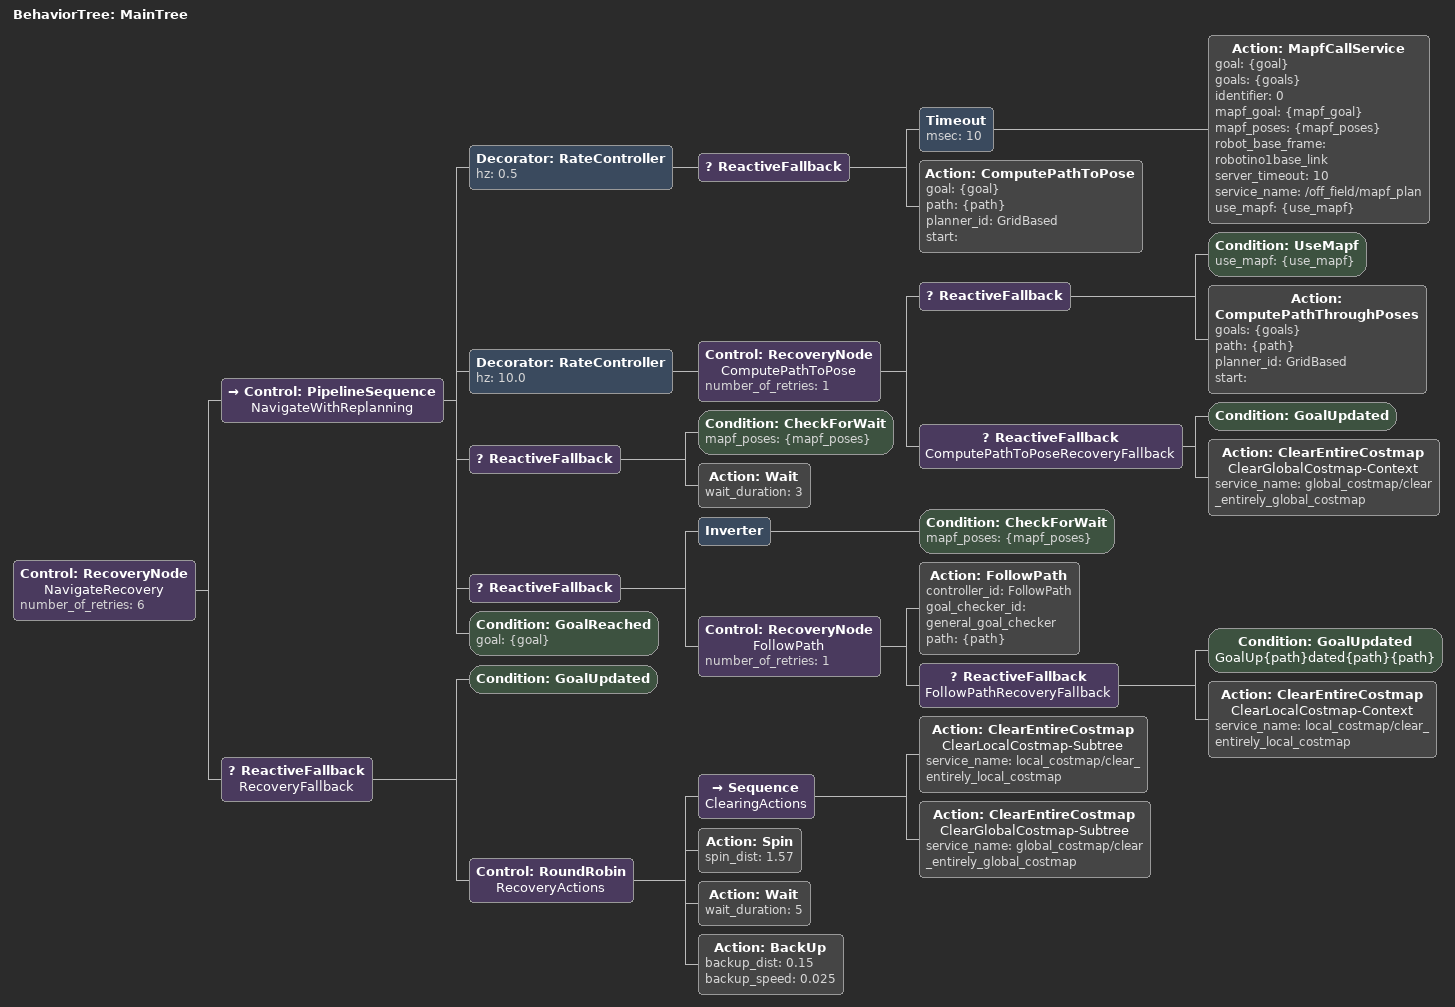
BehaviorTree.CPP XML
<?xml version="1.0"?>
<root main_tree_to_execute="MainTree">
    <BehaviorTree ID="MainTree">
        <Control ID="RecoveryNode" name="NavigateRecovery" number_of_retries="6">
            <Control ID="PipelineSequence" name="NavigateWithReplanning">
                <Decorator ID="RateController" hz="0.5">
                    <ReactiveFallback>
                        <Timeout msec="10">
                            <Action ID="MapfCallService" goal="{goal}" goals="{goals}" identifier="0" mapf_goal="{mapf_goal}" mapf_poses="{mapf_poses}" robot_base_frame="robotino1base_link" server_timeout="10" service_name="/off_field/mapf_plan" use_mapf="{use_mapf}"/>
                        </Timeout>
                        <Action ID="ComputePathToPose" goal="{goal}" path="{path}" planner_id="GridBased" start=""/>
                    </ReactiveFallback>
                </Decorator>
                <Decorator ID="RateController" hz="10.0">
                    <Control ID="RecoveryNode" name="ComputePathToPose" number_of_retries="1">
                        <ReactiveFallback>
                            <Condition ID="UseMapf" use_mapf="{use_mapf}"/>
                            <Action ID="ComputePathThroughPoses" goals="{goals}" path="{path}" planner_id="GridBased" start=""/>
                        </ReactiveFallback>
                        <ReactiveFallback name="ComputePathToPoseRecoveryFallback">
                            <Condition ID="GoalUpdated"/>
                            <Action ID="ClearEntireCostmap" name="ClearGlobalCostmap-Context" service_name="global_costmap/clear_entirely_global_costmap"/>
                        </ReactiveFallback>
                    </Control>
                </Decorator>
                <ReactiveFallback>
                    <Condition ID="CheckForWait" mapf_poses="{mapf_poses}"/>
                    <Action ID="Wait" wait_duration="3"/>
                </ReactiveFallback>
                <ReactiveFallback>
                    <Inverter>
                        <Condition ID="CheckForWait" mapf_poses="{mapf_poses}"/>
                    </Inverter>
                    <Control ID="RecoveryNode" name="FollowPath" number_of_retries="1">
                        <Action ID="FollowPath" controller_id="FollowPath" goal_checker_id="general_goal_checker" path="{path}"/>
                        <ReactiveFallback name="FollowPathRecoveryFallback">
                            <Condition ID="GoalUpdated" name="GoalUp{path}dated{path}{path}"/>
                            <Action ID="ClearEntireCostmap" name="ClearLocalCostmap-Context" service_name="local_costmap/clear_entirely_local_costmap"/>
                        </ReactiveFallback>
                    </Control>
                </ReactiveFallback>
                <Condition ID="GoalReached" goal="{goal}"/>
            </Control>
            <ReactiveFallback name="RecoveryFallback">
                <Condition ID="GoalUpdated"/>
                <Control ID="RoundRobin" name="RecoveryActions">
                    <Sequence name="ClearingActions">
                        <Action ID="ClearEntireCostmap" name="ClearLocalCostmap-Subtree" service_name="local_costmap/clear_entirely_local_costmap"/>
                        <Action ID="ClearEntireCostmap" name="ClearGlobalCostmap-Subtree" service_name="global_costmap/clear_entirely_global_costmap"/>
                    </Sequence>
                    <Action ID="Spin" spin_dist="1.57"/>
                    <Action ID="Wait" wait_duration="5"/>
                    <Action ID="BackUp" backup_dist="0.15" backup_speed="0.025"/>
                </Control>
            </ReactiveFallback>
        </Control>
    </BehaviorTree>
</root>
